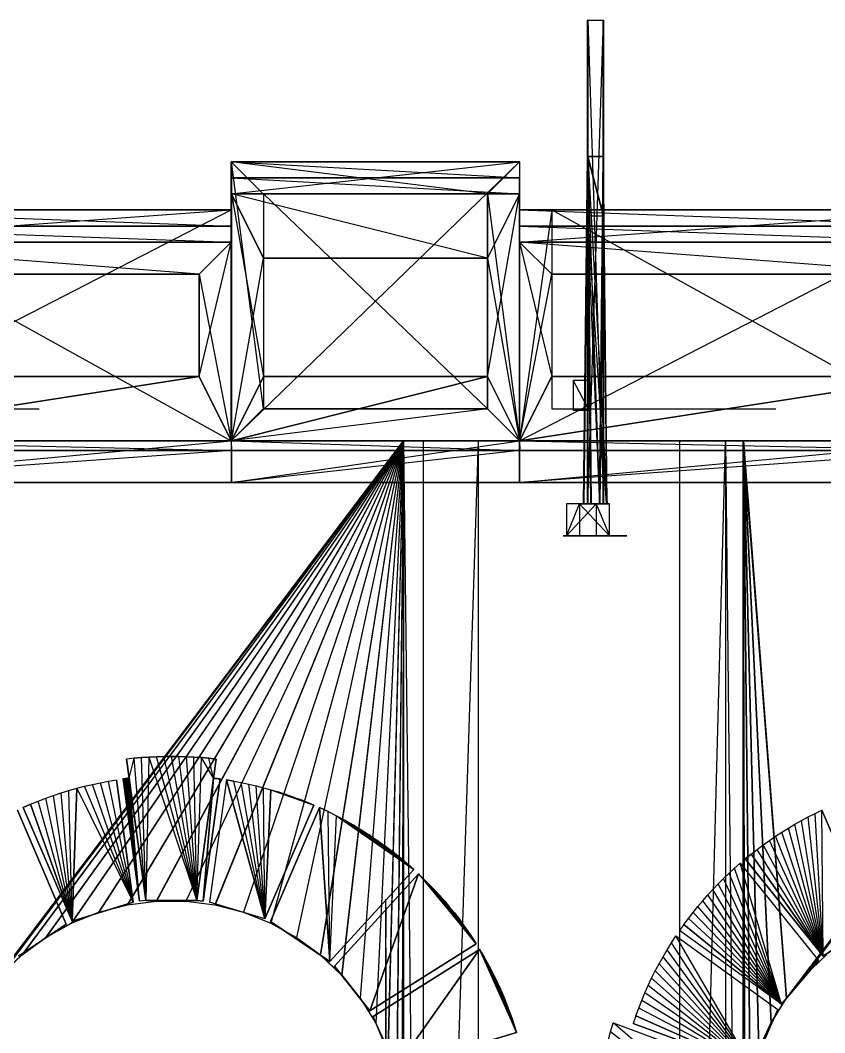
# Model space of a CAD drawing. Extents: x -41 to 47, y -35.8 to 51.3.
# Drawn here: x 15.182 to 17.692, y 44.248 to 47.407 of the extents above; entities that cross this region are included whole.
import ezdxf

# ---------------------------------------------------------------- set-up
doc = ezdxf.new("R2010")
doc.units = 0
doc.header["$MEASUREMENT"] = 0
doc.layers.add('PYDXF', color=8, linetype='CONTINUOUS')

msp = doc.modelspace()

# ---------------------------------------------------------------- linework, layer by layer
at = {"layer": 'PYDXF'}
for p, q in [((16.9522, 47.4074), (16.9511, 47.4074)), ((16.9511, 45.8985), (16.9511, 47.4074)), ((16.9511, 45.8985), (16.9522, 47.4074)), ((17.0003, 47.4074), (16.9511, 45.8985)), ((16.9511, 47.4074), (17.0003, 47.4074)), ((16.9522, 47.4074), (16.9522, 45.8985)), ((16.9522, 47.4074), (17.0014, 47.4074)), ((16.9522, 47.4074), (17.0014, 45.8985)), ((16.9522, 47.4074), (17.0003, 47.4074)), ((17.0003, 45.8985), (17.0003, 47.4074)), ((17.0003, 47.4074), (17.0014, 47.4074)), ((17.0003, 47.4074), (17.0014, 45.8985)), ((17.0014, 47.4074), (17.0014, 45.8985)), ((16.9393, 45.8985), (16.951, 46.9818)), ((16.9412, 45.8985), (16.951, 46.9818)), ((16.951, 46.9818), (17.0002, 46.9818)), ((16.951, 46.9818), (16.951, 46.7956)), ((16.951, 46.9818), (17.0002, 46.7956)), ((16.951, 46.9818), (16.9885, 45.8985)), ((16.9524, 46.9818), (16.9524, 46.7956)), ((16.9524, 46.9818), (17.0015, 46.7956)), ((17.0015, 46.9818), (16.9524, 46.9818)), ((16.9524, 46.9818), (16.9634, 45.8985)), ((16.9524, 46.9818), (17.0126, 45.8985)), ((16.9617, 45.8985), (16.9524, 46.9818)), ((16.9885, 45.8985), (17.0002, 46.9818)), ((17.0002, 46.7956), (17.0002, 46.9818)), ((17.0015, 46.9818), (17.0015, 46.7956)), ((17.0126, 45.8985), (17.0015, 46.9818)), ((16.7393, 46.9654), (15.8398, 46.9654)), ((15.8398, 46.0954), (15.8398, 46.9654)), ((15.8398, 46.0954), (16.7393, 46.9654)), ((15.8402, 46.9654), (15.8398, 46.0954)), ((15.8398, 46.9654), (15.8402, 46.9654)), ((16.7397, 46.9654), (15.8402, 46.9654)), ((15.8402, 46.8654), (15.8402, 46.9654)), ((15.8402, 46.8654), (16.7397, 46.9654)), ((15.8402, 46.9654), (15.9401, 46.1954)), ((16.6398, 46.8654), (15.8402, 46.9654)), ((15.8402, 46.9654), (16.7397, 46.9654)), ((15.8402, 46.9654), (15.8402, 46.0954)), ((15.8402, 46.9654), (15.9401, 46.8654)), ((16.7393, 46.9654), (15.8402, 46.9654)), ((15.8403, 46.9154), (15.8402, 46.9654)), ((15.8403, 46.9654), (15.8403, 46.9154)), ((15.8403, 46.9654), (16.7398, 46.9654)), ((15.8403, 46.9654), (16.7398, 46.9154)), ((16.7397, 46.9654), (16.6398, 46.8654)), ((16.7393, 46.9654), (16.7393, 46.0954)), ((16.7393, 46.9654), (16.7397, 46.9654)), ((16.7393, 46.9654), (16.7397, 46.0954)), ((16.7397, 46.9654), (16.7397, 46.8654)), ((16.7397, 46.9654), (16.7397, 46.0954)), ((16.7398, 46.9654), (16.7398, 46.9154)), ((15.8403, 46.9154), (16.7398, 46.8654)), ((15.8403, 46.9154), (16.7398, 46.9154)), ((15.8403, 46.9154), (15.8403, 46.8654)), ((16.7398, 46.9154), (15.8403, 46.9154)), ((16.7398, 46.8654), (16.7398, 46.9154)), ((15.8402, 46.8654), (16.7397, 46.8654)), ((16.7398, 46.8654), (15.8403, 46.8654)), ((15.9402, 46.6654), (15.8403, 46.8654)), ((15.8403, 46.8654), (15.8403, 46.0954)), ((15.8403, 46.8654), (15.9402, 46.2954)), ((15.8403, 46.8654), (15.9402, 46.6654)), ((16.6398, 46.6654), (15.8403, 46.8654)), ((15.8403, 46.0954), (15.8403, 46.8654)), ((16.6398, 46.8654), (15.9401, 46.8654)), ((15.9402, 46.8654), (16.6398, 46.1954)), ((15.9402, 46.8654), (16.6398, 46.8654)), ((15.9402, 46.8654), (15.9402, 46.1954)), ((16.6398, 46.1954), (16.6398, 46.8654)), ((16.6398, 46.8654), (16.6398, 46.1954)), ((16.6398, 46.8654), (16.7397, 46.0954)), ((16.6398, 46.2954), (16.7398, 46.8654)), ((16.7398, 46.8654), (16.6399, 46.6654)), ((16.7398, 46.8654), (16.7398, 46.0954)), ((16.7398, 46.0954), (16.7398, 46.8654)), ((15.8398, 46.8154), (14.4406, 46.8154)), ((14.4406, 46.0954), (15.8398, 46.8154)), ((15.8402, 46.8154), (14.441, 46.8154)), ((14.441, 46.7154), (15.8402, 46.8154)), ((15.8398, 46.8154), (14.441, 46.8154)), ((14.4411, 46.8154), (15.8403, 46.8154)), ((14.4411, 46.8154), (15.8403, 46.7654)), ((14.5409, 46.8154), (15.8402, 46.8154)), ((14.5409, 46.8154), (15.8402, 46.0954)), ((15.8398, 46.8154), (14.5409, 46.8154)), ((15.8398, 46.8154), (15.8398, 46.0954)), ((15.8398, 46.8154), (15.8402, 46.0954)), ((15.8402, 46.8154), (15.8398, 46.8154)), ((15.8402, 46.8154), (15.8402, 46.7154)), ((15.8402, 46.0954), (15.8402, 46.8154)), ((15.8403, 46.8154), (15.8403, 46.7654)), ((18.1386, 46.8154), (16.7393, 46.8154)), ((16.7393, 46.0954), (16.7393, 46.8154)), ((16.7393, 46.0954), (18.1386, 46.8154)), ((16.7393, 46.8154), (16.7397, 46.8154)), ((16.7397, 46.8154), (16.7393, 46.0954)), ((18.139, 46.8154), (16.7397, 46.8154)), ((16.7397, 46.7154), (16.7397, 46.8154)), ((16.7397, 46.7154), (18.139, 46.8154)), ((16.7398, 46.7654), (16.7397, 46.8154)), ((16.7398, 46.8154), (16.7398, 46.7654)), ((16.7398, 46.8154), (18.1391, 46.8154)), ((16.7398, 46.8154), (18.1391, 46.7654)), ((16.8397, 46.8154), (16.7397, 46.0954)), ((16.7397, 46.8154), (16.7397, 46.0954)), ((16.8397, 46.8154), (16.7397, 46.8154)), ((18.1386, 46.8154), (16.7397, 46.8154)), ((16.8397, 46.8154), (16.8397, 46.1954)), ((16.8397, 46.8154), (18.139, 46.8154)), ((16.8397, 46.8154), (18.139, 46.0954)), ((18.1386, 46.8154), (16.8397, 46.8154)), ((16.9412, 45.8985), (16.951, 46.7956)), ((17.0002, 46.7956), (16.951, 46.7956)), ((16.9904, 45.8985), (16.951, 46.7956)), ((17.0015, 46.7956), (16.9524, 46.7956)), ((17.0109, 45.8985), (16.9524, 46.7956)), ((16.9617, 45.8985), (16.9524, 46.7956)), ((16.9885, 45.8985), (17.0002, 46.7956)), ((17.0002, 46.7956), (16.9904, 45.8985)), ((17.0015, 46.7956), (17.0109, 45.8985)), ((17.0126, 45.8985), (17.0015, 46.7956)), ((14.441, 46.7654), (15.8403, 46.7154)), ((14.441, 46.7654), (15.8403, 46.7654)), ((15.8403, 46.7654), (14.4411, 46.7654)), ((15.8403, 46.7154), (15.8403, 46.7654)), ((16.7398, 46.7654), (18.139, 46.7154)), ((16.7398, 46.7654), (18.1391, 46.7654)), ((16.7398, 46.7654), (16.7398, 46.7154)), ((18.1391, 46.7654), (16.7398, 46.7654)), ((14.441, 46.7154), (15.8402, 46.7154)), ((15.8403, 46.7154), (14.441, 46.7154)), ((15.7403, 46.6154), (14.441, 46.7154)), ((15.8402, 46.7154), (15.7403, 46.6154)), ((15.7403, 46.2954), (15.8402, 46.7154)), ((15.8402, 46.7154), (15.8402, 46.0954)), ((15.8402, 46.0954), (15.8402, 46.7154)), ((18.139, 46.7154), (16.7397, 46.7154)), ((16.7398, 46.7154), (18.139, 46.7154)), ((16.8397, 46.6154), (16.7397, 46.7154)), ((16.7398, 46.7154), (16.7398, 46.0954)), ((16.7398, 46.7154), (16.8397, 46.2954)), ((16.7398, 46.7154), (16.8397, 46.6154)), ((18.0391, 46.6154), (16.7397, 46.7154)), ((16.7397, 46.0954), (16.7397, 46.7154)), ((15.8403, 46.0954), (15.9402, 46.6654)), ((15.9402, 46.6654), (15.9402, 46.2954)), ((16.6398, 46.6654), (15.9402, 46.6654)), ((15.9402, 46.6654), (16.6399, 46.6654)), ((16.6399, 46.6654), (16.6398, 46.2954)), ((16.6398, 46.2954), (16.6398, 46.6654)), ((16.6399, 46.6654), (16.7398, 46.0954)), ((15.7403, 46.6154), (14.5409, 46.6154)), ((14.5409, 46.6154), (15.7403, 46.6154)), ((15.7403, 46.6154), (15.7403, 46.2954)), ((15.7403, 46.2954), (15.7403, 46.6154)), ((15.7403, 46.6154), (15.8402, 46.0954)), ((16.7397, 46.0954), (16.8397, 46.6154)), ((16.8397, 46.6154), (16.8397, 46.2954)), ((18.0391, 46.6154), (16.8397, 46.6154)), ((16.8397, 46.6154), (18.0391, 46.6154)), ((14.441, 46.0954), (15.7403, 46.2954)), ((15.7403, 46.2954), (14.441, 46.0954)), ((15.7403, 46.2954), (14.5409, 46.2954)), ((14.5409, 46.2954), (15.7403, 46.2954)), ((15.8402, 46.0954), (15.7403, 46.2954)), ((15.7403, 46.2954), (15.8402, 46.0954)), ((15.8403, 46.0954), (16.6399, 46.2954)), ((16.6398, 46.2954), (15.8403, 46.0954)), ((15.9402, 46.2954), (15.8403, 46.0954)), ((15.8403, 46.0954), (15.9402, 46.2954)), ((15.9402, 46.2954), (16.6398, 46.2954)), ((16.6399, 46.2954), (15.9402, 46.2954)), ((16.6398, 46.2954), (16.7398, 46.0954)), ((16.7398, 46.0954), (18.0391, 46.2954)), ((18.0391, 46.2954), (16.7397, 46.0954)), ((16.8397, 46.2954), (16.7398, 46.0954)), ((16.7397, 46.0954), (16.8397, 46.2954)), ((18.0391, 46.2954), (16.8397, 46.2954)), ((16.8397, 46.2954), (18.0391, 46.2954)), ((16.9071, 46.2839), (16.9071, 46.19)), ((16.9071, 46.2839), (16.9563, 46.2839)), ((16.9563, 46.19), (16.9071, 46.2839)), ((16.9563, 46.19), (16.9563, 46.2839)), ((14.5409, 46.1954), (15.2405, 46.1954)), ((15.9401, 46.1954), (15.8402, 46.0954)), ((16.6398, 46.1954), (15.8402, 46.0954)), ((15.9401, 46.1954), (16.6398, 46.1954)), ((16.6398, 46.1954), (15.9402, 46.1954)), ((16.7397, 46.0954), (16.6398, 46.1954)), ((16.8397, 46.1954), (17.5393, 46.1954)), ((16.9563, 46.19), (16.9071, 46.19)), ((14.4406, 46.0954), (15.8398, 46.0954)), ((14.4406, 46.0954), (15.8402, 46.0954)), ((15.8402, 46.0954), (14.441, 46.0954)), ((14.441, 46.0954), (15.8402, 46.0954)), ((14.441, 45.9654), (15.8402, 46.0954)), ((14.4411, 46.0954), (15.8403, 46.0654)), ((14.9271, 46.0954), (16.3771, 46.0954)), ((14.9278, 46.0954), (16.3778, 46.0954)), ((14.9278, 46.0954), (16.3771, 46.0954)), ((16.3771, 46.0954), (15.0622, 44.3564)), ((15.0628, 44.3564), (16.3778, 46.0954)), ((16.3771, 46.0954), (15.1202, 44.4276)), ((16.3778, 46.0954), (15.1208, 44.4276)), ((16.3771, 46.0954), (15.1867, 44.4909)), ((16.3778, 46.0954), (15.1874, 44.4909)), ((16.3771, 46.0954), (15.2607, 44.5452)), ((16.3778, 46.0954), (15.2614, 44.5452)), ((16.3771, 46.0954), (15.341, 44.5898)), ((16.3778, 46.0954), (15.3416, 44.5898)), ((16.3771, 46.0954), (15.4262, 44.6239)), ((16.3778, 46.0954), (15.4269, 44.6239)), ((16.3771, 46.0954), (15.5151, 44.6469)), ((16.3778, 46.0954), (15.5158, 44.6469)), ((16.3771, 46.0954), (15.6062, 44.6585)), ((16.3778, 46.0954), (15.6068, 44.6585)), ((16.3771, 46.0954), (15.698, 44.6585)), ((16.3778, 46.0954), (15.6987, 44.6585)), ((16.3771, 46.0954), (15.7891, 44.6469)), ((16.3778, 46.0954), (15.7897, 44.6469)), ((15.8398, 46.0954), (16.7393, 46.0954)), ((15.8398, 46.0954), (15.8402, 46.0954)), ((15.8398, 46.0954), (16.7397, 46.0954)), ((15.8402, 46.0954), (15.8398, 46.0954)), ((16.7397, 46.0954), (15.8402, 46.0954)), ((15.8402, 46.0954), (15.8403, 46.0654)), ((15.8402, 46.0954), (15.8402, 45.9654)), ((15.8403, 46.0654), (15.8403, 46.0954)), ((16.7399, 46.0954), (15.8403, 46.0954)), ((15.8403, 46.0954), (16.7398, 46.0954)), ((15.8403, 46.0954), (16.7399, 46.0654)), ((15.8403, 45.9654), (16.7398, 46.0954)), ((15.8403, 45.9654), (15.8403, 46.0954)), ((16.3771, 46.0954), (15.878, 44.6239)), ((16.3778, 46.0954), (15.8786, 44.6239)), ((16.3771, 46.0954), (15.9632, 44.5898)), ((16.3778, 46.0954), (15.9639, 44.5898)), ((16.3771, 46.0954), (16.0435, 44.5452)), ((16.3778, 46.0954), (16.0441, 44.5452)), ((16.3771, 46.0954), (16.1175, 44.4909)), ((16.3778, 46.0954), (16.1181, 44.4909)), ((16.3771, 46.0954), (16.184, 44.4276)), ((16.3778, 46.0954), (16.1847, 44.4276)), ((16.3771, 46.0954), (16.242, 44.3564)), ((16.3778, 46.0954), (16.2427, 44.3564)), ((16.3771, 46.0954), (16.2906, 44.2785)), ((16.3778, 46.0954), (16.2912, 44.2785)), ((16.3771, 46.0954), (16.3289, 44.1951)), ((16.3778, 46.0954), (16.3295, 44.1951)), ((16.3771, 46.0954), (16.3563, 44.1074)), ((16.3778, 46.0954), (16.357, 44.1074)), ((16.3771, 46.0954), (16.3725, 44.0171)), ((16.3778, 46.0954), (16.3731, 44.0171)), ((16.3771, 46.0954), (16.3771, 43.9254)), ((16.3771, 46.0954), (16.3778, 46.0954)), ((16.3771, 46.0954), (16.3778, 43.9254)), ((17.4378, 46.0954), (16.3778, 46.0954)), ((16.3778, 46.0954), (16.3778, 43.9254)), ((16.3778, 46.0954), (16.3778, 40.7954)), ((16.3778, 46.0954), (16.4388, 46.0954)), ((16.3778, 40.7954), (16.3778, 46.0954)), ((16.3778, 46.0954), (16.4388, 40.7954)), ((16.4388, 46.0954), (16.4388, 40.7954)), ((16.6102, 46.0954), (16.4388, 40.7954)), ((16.6102, 46.0954), (16.4388, 46.0954)), ((17.4378, 46.0954), (16.4388, 46.0954)), ((16.6102, 46.0954), (17.24, 46.0954)), ((16.6102, 46.0954), (16.6102, 40.7954)), ((17.4378, 46.0954), (16.6102, 46.0954)), ((16.7393, 46.0954), (18.1386, 46.0954)), ((16.7397, 46.0954), (16.7393, 46.0954)), ((16.7393, 46.0954), (16.7397, 46.0954)), ((16.7393, 46.0954), (18.139, 46.0954)), ((16.7398, 46.0954), (16.7399, 46.0654)), ((16.7398, 46.0954), (16.7398, 45.9654)), ((18.139, 46.0954), (16.7397, 46.0954)), ((16.7398, 46.0654), (16.7398, 46.0954)), ((16.7398, 46.0954), (18.139, 46.0954)), ((16.7398, 46.0954), (18.1391, 46.0654)), ((16.7398, 45.9654), (18.139, 46.0954)), ((16.7398, 45.9654), (16.7398, 46.0954)), ((16.7399, 46.0654), (16.7399, 46.0954)), ((17.24, 40.7954), (17.24, 46.0954)), ((17.3825, 46.0954), (17.24, 46.0954)), ((17.4378, 46.0954), (17.24, 46.0954)), ((17.24, 40.7954), (17.3825, 46.0954)), ((17.3825, 46.0954), (17.4378, 46.0954)), ((17.4378, 46.0954), (17.3825, 46.0954)), ((17.3825, 46.0954), (17.4378, 40.7954)), ((17.3825, 46.0954), (17.3825, 40.7954)), ((17.4371, 43.9254), (17.4371, 46.0954)), ((17.4371, 46.0954), (18.8871, 46.0954)), ((17.4371, 46.0954), (17.4417, 44.0171)), ((17.4371, 46.0954), (17.4378, 46.0954)), ((17.4378, 46.0954), (17.4371, 43.9254)), ((17.4371, 46.0954), (17.5236, 44.2785)), ((17.4371, 46.0954), (17.4579, 44.1074)), ((17.4371, 46.0954), (17.4853, 44.1951)), ((17.5722, 44.3564), (17.4371, 46.0954)), ((17.4378, 46.0954), (17.4378, 43.9254)), ((17.4424, 44.0171), (17.4378, 46.0954)), ((17.4378, 46.0954), (17.486, 44.1951)), ((17.4378, 46.0954), (17.4585, 44.1074)), ((17.4378, 46.0954), (17.5728, 44.3564)), ((17.4378, 46.0954), (17.5243, 44.2785)), ((17.4378, 46.0954), (18.8878, 46.0954)), ((17.4378, 46.0954), (17.4378, 40.7954)), ((17.4378, 40.7954), (17.4378, 46.0954)), ((17.4378, 46.0954), (18.8871, 46.0954)), ((18.8871, 46.0954), (17.5722, 44.3564)), ((17.5728, 44.3564), (18.8878, 46.0954)), ((18.8871, 46.0954), (17.6302, 44.4276)), ((18.8878, 46.0954), (17.6308, 44.4276)), ((14.441, 46.0654), (15.8403, 46.0654)), ((15.8403, 46.0654), (14.441, 45.9654)), ((15.8403, 46.0654), (14.4411, 46.0654)), ((15.8403, 45.9654), (15.8403, 46.0654)), ((15.8403, 46.0654), (16.7398, 46.0654)), ((16.7398, 46.0654), (15.8403, 45.9654)), ((15.8403, 46.0654), (15.8403, 45.9654)), ((16.7399, 46.0654), (15.8403, 46.0654)), ((16.7398, 45.9654), (16.7398, 46.0654)), ((16.7398, 46.0654), (18.139, 46.0654)), ((18.139, 46.0654), (16.7398, 45.9654)), ((16.7398, 46.0654), (16.7398, 45.9654)), ((18.1391, 46.0654), (16.7398, 46.0654)), ((15.8402, 45.9654), (14.441, 45.9654)), ((14.441, 45.9654), (15.8403, 45.9654)), ((16.7398, 45.9654), (15.8403, 45.9654)), ((15.8403, 45.9654), (16.7398, 45.9654)), ((18.139, 45.9654), (16.7398, 45.9654)), ((16.7398, 45.9654), (18.139, 45.9654)), ((16.927, 45.8985), (16.8855, 45.8985)), ((16.9789, 45.8985), (16.8855, 45.7985)), ((16.8855, 45.8985), (16.8855, 45.7985)), ((16.9789, 45.8985), (16.8855, 45.8985)), ((16.8855, 45.7985), (16.927, 45.8985)), ((17.0205, 45.8985), (16.927, 45.8985)), ((16.927, 45.8985), (16.9789, 45.8985)), ((16.927, 45.8985), (17.0205, 45.7985)), ((16.927, 45.8985), (16.927, 45.7985)), ((16.9412, 45.8985), (16.9393, 45.8985)), ((16.9393, 45.8985), (16.9885, 45.8985)), ((16.9885, 45.8985), (16.9412, 45.8985)), ((16.9412, 45.8985), (16.9904, 45.8985)), ((16.9511, 45.8985), (16.9522, 45.8985)), ((16.9511, 45.8985), (17.0003, 45.8985)), ((16.9511, 45.8985), (17.0014, 45.8985)), ((17.0014, 45.8985), (16.9522, 45.8985)), ((16.9617, 45.8985), (17.0109, 45.8985)), ((16.9617, 45.8985), (16.9634, 45.8985)), ((17.0126, 45.8985), (16.9617, 45.8985)), ((16.9634, 45.8985), (17.0126, 45.8985)), ((16.9789, 45.8985), (16.9789, 45.7985)), ((16.9789, 45.8985), (17.0205, 45.8985)), ((16.9789, 45.8985), (17.0205, 45.7985)), ((16.9885, 45.8985), (16.9904, 45.8985)), ((17.0014, 45.8985), (17.0003, 45.8985)), ((17.0109, 45.8985), (17.0126, 45.8985)), ((17.0205, 45.7985), (17.0205, 45.8985)), ((16.8754, 45.7985), (16.8769, 45.7985)), ((16.8754, 45.7985), (17.0721, 45.7985)), ((16.8769, 45.7985), (17.0737, 45.7985)), ((17.0721, 45.7985), (16.8769, 45.7985)), ((16.8855, 45.7985), (16.9789, 45.7985)), ((16.8855, 45.7985), (16.927, 45.7985)), ((17.0205, 45.7985), (16.927, 45.7985)), ((16.9789, 45.7985), (16.927, 45.7985)), ((17.0205, 45.7985), (16.9789, 45.7985)), ((17.0737, 45.7985), (17.0721, 45.7985)), ((15.5133, 45.1022), (15.5134, 45.102)), ((15.5133, 45.102), (15.5214, 45.0426)), ((15.5366, 45.1045), (15.5134, 45.102)), ((15.5214, 45.0426), (15.5134, 45.102)), ((15.5214, 45.0426), (15.5366, 45.1045)), ((15.5366, 45.1045), (15.5599, 45.1066)), ((15.5599, 45.1066), (15.5366, 45.1045)), ((15.5732, 44.661), (15.5366, 45.1045)), ((15.5599, 45.1066), (15.5832, 45.1082)), ((15.5832, 45.1082), (15.5599, 45.1066)), ((15.5732, 44.661), (15.5599, 45.1066)), ((15.5832, 45.1082), (15.5732, 44.661)), ((15.5832, 45.1082), (15.6066, 45.1093)), ((15.6065, 45.1093), (15.5832, 45.1082)), ((15.5832, 45.1082), (15.7331, 44.661)), ((15.6299, 45.11), (15.6065, 45.1093)), ((15.6066, 45.1093), (15.63, 45.11)), ((15.7331, 44.661), (15.6066, 45.1093)), ((15.6533, 45.1102), (15.6299, 45.11)), ((15.63, 45.11), (15.6533, 45.1102)), ((15.7331, 44.661), (15.63, 45.11)), ((15.6767, 45.11), (15.6533, 45.1102)), ((15.6533, 45.1102), (15.6767, 45.11)), ((15.7331, 44.661), (15.6533, 45.1102)), ((15.7, 45.1093), (15.6767, 45.11)), ((15.6767, 45.11), (15.7001, 45.1093)), ((15.7331, 44.661), (15.6767, 45.11)), ((15.7234, 45.1081), (15.7, 45.1093)), ((15.7001, 45.1093), (15.7234, 45.1081)), ((15.7331, 44.661), (15.7001, 45.1093)), ((15.7234, 45.1081), (15.7467, 45.1065)), ((15.7467, 45.1065), (15.7234, 45.1081)), ((15.7331, 44.661), (15.7234, 45.1081)), ((15.7331, 44.661), (15.7467, 45.1065)), ((15.77, 45.1044), (15.7467, 45.1065)), ((15.7467, 45.1065), (15.77, 45.1044)), ((15.7851, 45.0424), (15.7467, 45.1065)), ((15.77, 45.1044), (15.7933, 45.1019)), ((15.7932, 45.1019), (15.77, 45.1044)), ((15.7851, 45.0424), (15.77, 45.1044)), ((15.7932, 45.1019), (15.7851, 45.0424)), ((15.7851, 45.0424), (15.7933, 45.1019)), ((15.7933, 45.1021), (15.7933, 45.1019)), ((15.3824, 45.0173), (15.4071, 45.0231)), ((15.5335, 44.6555), (15.407, 45.0231)), ((15.4071, 45.0231), (15.4319, 45.0283)), ((15.4318, 45.0283), (15.4568, 45.033)), ((15.5335, 44.6555), (15.4318, 45.0283)), ((15.4568, 45.033), (15.4818, 45.0372)), ((15.5335, 44.6555), (15.4568, 45.033)), ((15.4818, 45.0374), (15.4818, 45.0372)), ((15.5335, 44.6555), (15.4818, 45.0372)), ((15.4818, 45.0372), (15.5336, 44.6555)), ((15.5032, 45.0403), (15.5016, 45.04)), ((15.5016, 45.04), (15.5533, 44.6586)), ((15.5049, 45.0405), (15.5032, 45.0403)), ((15.5032, 45.0403), (15.5049, 45.0405)), ((15.5533, 44.6586), (15.5032, 45.0403)), ((15.5065, 45.0407), (15.5049, 45.0405)), ((15.5049, 45.0405), (15.5065, 45.0407)), ((15.5533, 44.6586), (15.5049, 45.0405)), ((15.5082, 45.0409), (15.5065, 45.0407)), ((15.5065, 45.0407), (15.5082, 45.0409)), ((15.5533, 44.6586), (15.5065, 45.0407)), ((15.5098, 45.0411), (15.5082, 45.0409)), ((15.5082, 45.0409), (15.5099, 45.0411)), ((15.5533, 44.6586), (15.5082, 45.0409)), ((15.5115, 45.0413), (15.5098, 45.0411)), ((15.5099, 45.0411), (15.5115, 45.0413)), ((15.5533, 44.6586), (15.5099, 45.0411)), ((15.5115, 45.0413), (15.5132, 45.0415)), ((15.5131, 45.0415), (15.5115, 45.0413)), ((15.5533, 44.6586), (15.5115, 45.0413)), ((15.5148, 45.0418), (15.5131, 45.0415)), ((15.5132, 45.0415), (15.5148, 45.0418)), ((15.5533, 44.6586), (15.5132, 45.0415)), ((15.5148, 45.0418), (15.5165, 45.042)), ((15.5164, 45.042), (15.5148, 45.0418)), ((15.5533, 44.6586), (15.5148, 45.0418)), ((15.5181, 45.0422), (15.5164, 45.042)), ((15.5165, 45.042), (15.5181, 45.0422)), ((15.5533, 44.6586), (15.5165, 45.042)), ((15.5198, 45.0424), (15.5181, 45.0422)), ((15.5181, 45.0422), (15.5198, 45.0424)), ((15.5533, 44.6586), (15.5181, 45.0422)), ((15.5214, 45.0426), (15.5198, 45.0424)), ((15.5198, 45.0424), (15.5214, 45.0426)), ((15.5533, 44.6586), (15.5198, 45.0424)), ((15.5214, 45.0426), (15.5732, 44.661)), ((15.5732, 44.661), (15.5214, 45.0426)), ((15.5533, 44.6586), (15.5214, 45.0426)), ((15.7851, 45.0424), (15.733, 44.661)), ((15.7331, 44.661), (15.7851, 45.0424)), ((15.7851, 45.0424), (15.7529, 44.6585)), ((15.7529, 44.6585), (15.7851, 45.0424)), ((15.7529, 44.6585), (15.805, 45.0399)), ((15.805, 45.0399), (15.7529, 44.6585)), ((15.8247, 45.037), (15.7726, 44.6554)), ((15.7851, 45.0424), (15.7868, 45.0422)), ((15.7851, 45.0424), (15.805, 45.0399)), ((15.7868, 45.0422), (15.7884, 45.042)), ((15.805, 45.0399), (15.7868, 45.0422)), ((15.7884, 45.042), (15.7901, 45.0418)), ((15.805, 45.0399), (15.7884, 45.042)), ((15.7901, 45.0418), (15.7917, 45.0416)), ((15.805, 45.0399), (15.7901, 45.0418)), ((15.805, 45.0399), (15.7917, 45.0416)), ((15.7918, 45.0416), (15.7934, 45.0414)), ((15.7934, 45.0414), (15.795, 45.0412)), ((15.805, 45.0399), (15.7934, 45.0414)), ((15.805, 45.0399), (15.795, 45.0412)), ((15.795, 45.0412), (15.7967, 45.041)), ((15.805, 45.0399), (15.7967, 45.041)), ((15.7967, 45.041), (15.7984, 45.0408)), ((15.805, 45.0399), (15.7983, 45.0408)), ((15.7984, 45.0408), (15.8, 45.0406)), ((15.805, 45.0399), (15.8, 45.0406)), ((15.8, 45.0406), (15.8016, 45.0404)), ((15.8016, 45.0404), (15.8033, 45.0401)), ((15.805, 45.0399), (15.8016, 45.0404)), ((15.805, 45.0399), (15.8033, 45.0401)), ((15.8033, 45.0401), (15.805, 45.0399)), ((15.8247, 45.037), (15.9447, 44.604)), ((15.8247, 45.037), (15.8481, 45.0332)), ((15.9447, 44.604), (15.8248, 45.037)), ((15.8481, 45.0332), (15.8248, 45.037)), ((15.8481, 45.0332), (15.8714, 45.0288)), ((15.9447, 44.604), (15.8481, 45.0332)), ((15.8714, 45.0288), (15.8946, 45.0239)), ((15.9447, 44.604), (15.8714, 45.0288)), ((15.8946, 45.0239), (15.9177, 45.0186)), ((15.9447, 44.604), (15.8946, 45.0239)), ((15.2851, 44.9885), (15.3092, 44.9965)), ((15.3092, 44.9965), (15.3334, 45.004)), ((15.3432, 44.596), (15.3092, 44.9965)), ((15.3334, 45.004), (15.3578, 45.0109)), ((15.3432, 44.596), (15.3334, 45.004)), ((15.3432, 44.596), (15.3578, 45.0109)), ((15.3578, 45.0109), (15.3432, 44.596)), ((15.3578, 45.0109), (15.3824, 45.0173)), ((15.3578, 45.0109), (15.5335, 44.6555)), ((15.5335, 44.6555), (15.3824, 45.0173)), ((15.9447, 44.604), (15.9177, 45.0186)), ((15.9177, 45.0186), (15.9406, 45.0128)), ((15.9447, 44.604), (15.9406, 45.0128)), ((15.9407, 45.0128), (15.9635, 45.0065)), ((15.9447, 44.604), (15.9635, 45.0065)), ((15.9635, 45.0065), (15.9447, 44.604)), ((15.9635, 45.0065), (15.9862, 44.9997)), ((15.9635, 45.0065), (16.0973, 44.9587)), ((15.9862, 44.9997), (16.0087, 44.9924)), ((16.0973, 44.9587), (15.9862, 44.9997)), ((16.0973, 44.9587), (16.0087, 44.9924)), ((16.0087, 44.9924), (16.0311, 44.9847)), ((15.2141, 44.9612), (15.1909, 44.951)), ((15.1909, 44.951), (15.2141, 44.9612)), ((15.2141, 44.9612), (15.2376, 44.9708)), ((15.2141, 44.9612), (15.3432, 44.596)), ((15.3432, 44.596), (15.2141, 44.9612)), ((15.2376, 44.9708), (15.2613, 44.9799)), ((15.3432, 44.596), (15.2376, 44.9708)), ((15.2613, 44.9799), (15.2851, 44.9885)), ((15.3432, 44.596), (15.2613, 44.9799)), ((15.3432, 44.596), (15.2851, 44.9885)), ((15.9447, 44.604), (16.0973, 44.9587)), ((16.0973, 44.9587), (15.9447, 44.604)), ((16.0311, 44.9847), (16.0534, 44.9765)), ((16.0973, 44.9587), (16.0311, 44.9847)), ((16.0534, 44.9765), (16.0754, 44.9678)), ((16.0973, 44.9587), (16.0534, 44.9765)), ((16.0754, 44.9678), (16.0973, 44.9587)), ((16.0973, 44.9587), (16.0754, 44.9678)), ((15.3253, 44.5872), (15.1727, 44.9427)), ((15.1728, 44.9427), (15.3253, 44.5872)), ((15.1908, 44.9512), (15.1909, 44.951)), ((15.3432, 44.596), (15.1909, 44.951)), ((15.1909, 44.951), (15.3432, 44.596)), ((16.1156, 44.9506), (15.9629, 44.5957)), ((15.9629, 44.5957), (16.1156, 44.9506)), ((16.1157, 44.9508), (16.1156, 44.9506)), ((16.1156, 44.9506), (16.1479, 44.47)), ((16.1156, 44.9506), (16.1422, 44.9382)), ((16.148, 44.47), (16.1156, 44.9506)), ((16.1423, 44.9382), (16.1156, 44.9506)), ((16.1422, 44.9382), (16.1686, 44.925)), ((16.1479, 44.47), (16.1422, 44.9382)), ((17.6403, 44.9215), (17.6614, 44.9323)), ((17.6614, 44.9323), (17.6827, 44.9427)), ((17.6866, 44.4872), (17.6614, 44.9323)), ((17.6824, 44.9433), (17.6827, 44.9427)), ((17.6827, 44.9427), (17.8352, 44.5872)), ((17.6866, 44.4872), (17.6827, 44.9427)), ((17.8352, 44.5872), (17.6827, 44.9427)), ((16.1479, 44.47), (16.1686, 44.925)), ((16.1686, 44.925), (16.4095, 44.7577)), ((16.1686, 44.925), (16.1945, 44.9112)), ((16.1945, 44.9112), (16.2201, 44.8967)), ((16.4095, 44.7577), (16.1945, 44.9112)), ((16.4095, 44.7577), (16.2201, 44.8967)), ((16.2201, 44.8967), (16.2453, 44.8815)), ((17.5784, 44.8866), (17.5988, 44.8987)), ((17.5988, 44.8987), (17.6194, 44.9103)), ((17.6866, 44.4872), (17.5988, 44.8987)), ((17.6194, 44.9103), (17.6403, 44.9215)), ((17.6866, 44.4872), (17.6194, 44.9103)), ((17.6866, 44.4872), (17.6403, 44.9215)), ((16.2453, 44.8815), (16.2701, 44.8657)), ((16.4095, 44.7577), (16.2453, 44.8815)), ((16.2701, 44.8657), (16.2945, 44.8492)), ((16.4095, 44.7577), (16.2701, 44.8657)), ((17.5385, 44.8611), (17.5583, 44.874)), ((17.5583, 44.874), (17.5784, 44.8866)), ((17.6866, 44.4872), (17.5583, 44.874)), ((17.6866, 44.4872), (17.5784, 44.8866)), ((16.2945, 44.8492), (16.3184, 44.8322)), ((16.4095, 44.7577), (16.2945, 44.8492)), ((16.4095, 44.7577), (16.3184, 44.8322)), ((16.3185, 44.8322), (16.3419, 44.8144)), ((17.4806, 44.8198), (17.4996, 44.834)), ((17.4996, 44.834), (17.5189, 44.8478)), ((17.6866, 44.4872), (17.4996, 44.834)), ((17.5189, 44.8478), (17.5385, 44.8611)), ((17.6866, 44.4872), (17.5189, 44.8478)), ((17.6866, 44.4872), (17.5385, 44.8611)), ((16.4095, 44.7577), (16.3419, 44.8144)), ((16.3419, 44.8144), (16.3649, 44.7961)), ((17.4619, 44.8053), (17.4436, 44.7903)), ((17.4436, 44.7903), (17.4619, 44.8053)), ((17.4619, 44.8053), (17.4806, 44.8198)), ((17.4619, 44.8053), (17.6866, 44.4872)), ((17.6866, 44.4872), (17.4619, 44.8053)), ((17.6866, 44.4872), (17.4806, 44.8198)), ((16.4095, 44.7577), (16.3649, 44.7961)), ((16.365, 44.7961), (16.3875, 44.7772)), ((16.3875, 44.7772), (16.4095, 44.7577)), ((16.4095, 44.7577), (16.3875, 44.7772)), ((17.4105, 44.7617), (17.4283, 44.7774)), ((17.4278, 44.7779), (17.4283, 44.7774)), ((17.5563, 44.3377), (17.4283, 44.7774)), ((17.4283, 44.7774), (17.6717, 44.4738)), ((17.4434, 44.7904), (17.4435, 44.7903)), ((17.6866, 44.4872), (17.4436, 44.7903)), ((17.4436, 44.7903), (17.6866, 44.4872)), ((16.1479, 44.47), (16.4095, 44.7577)), ((16.4095, 44.7577), (16.148, 44.47)), ((16.4242, 44.7441), (16.1624, 44.4561)), ((16.4242, 44.7441), (16.2728, 44.3162)), ((16.2728, 44.3162), (16.4242, 44.7441)), ((16.4243, 44.7442), (16.4242, 44.7441)), ((16.4242, 44.7441), (16.6044, 44.5252)), ((16.4242, 44.7441), (16.4412, 44.7277)), ((16.4413, 44.7277), (16.4242, 44.7441)), ((17.376, 44.7293), (17.3931, 44.7457)), ((17.393, 44.7457), (17.4105, 44.7617)), ((17.5563, 44.3377), (17.393, 44.7457)), ((17.5563, 44.3377), (17.4105, 44.7617)), ((16.4412, 44.7277), (16.458, 44.7109)), ((16.6044, 44.5252), (16.4412, 44.7277)), ((16.458, 44.7109), (16.4743, 44.6938)), ((16.6044, 44.5252), (16.458, 44.7109)), ((17.3428, 44.6955), (17.3592, 44.7126)), ((17.3592, 44.7126), (17.376, 44.7293)), ((17.5563, 44.3377), (17.3592, 44.7126)), ((17.5563, 44.3377), (17.3759, 44.7293)), ((16.4743, 44.6938), (16.4903, 44.6763)), ((16.6044, 44.5252), (16.4743, 44.6938)), ((16.6044, 44.5252), (16.4903, 44.6763)), ((16.4903, 44.6763), (16.506, 44.6585)), ((17.3111, 44.6602), (17.3267, 44.678)), ((17.5563, 44.3377), (17.3267, 44.678)), ((17.3268, 44.678), (17.3428, 44.6955)), ((17.5563, 44.3377), (17.3428, 44.6955)), ((15.3432, 44.596), (15.5335, 44.6555)), ((15.5336, 44.6555), (15.3432, 44.596)), ((15.4262, 44.6239), (15.5151, 44.6469)), ((15.4262, 44.6239), (15.5158, 44.6469)), ((15.4269, 44.6239), (15.5158, 44.6469)), ((15.5151, 44.6469), (15.6062, 44.6585)), ((15.5151, 44.6469), (15.6068, 44.6585)), ((15.5158, 44.6469), (15.5151, 44.6469)), ((15.5158, 44.6469), (15.6068, 44.6585)), ((15.5732, 44.661), (15.5533, 44.6586)), ((15.733, 44.661), (15.5732, 44.661)), ((15.5732, 44.661), (15.7331, 44.661)), ((15.6062, 44.6585), (15.698, 44.6585)), ((15.6062, 44.6585), (15.6987, 44.6585)), ((15.6068, 44.6585), (15.6062, 44.6585)), ((15.6068, 44.6585), (15.6987, 44.6585)), ((15.698, 44.6585), (15.7891, 44.6469)), ((15.698, 44.6585), (15.7897, 44.6469)), ((15.6987, 44.6585), (15.698, 44.6585)), ((15.6987, 44.6585), (15.7897, 44.6469)), ((15.7529, 44.6585), (15.733, 44.661)), ((15.733, 44.661), (15.7529, 44.6585)), ((15.9447, 44.604), (15.7726, 44.6554)), ((15.7891, 44.6469), (15.878, 44.6239)), ((15.7891, 44.6469), (15.8786, 44.6239)), ((15.7897, 44.6469), (15.7891, 44.6469)), ((15.7897, 44.6469), (15.8786, 44.6239)), ((16.3225, 44.6388), (16.3225, 44.6654)), ((16.6044, 44.5252), (16.506, 44.6585)), ((16.506, 44.6585), (16.5212, 44.6404)), ((17.2809, 44.6237), (17.2958, 44.6421)), ((17.2958, 44.6421), (17.3111, 44.6602)), ((17.5563, 44.3377), (17.2958, 44.6421)), ((17.5563, 44.3377), (17.3111, 44.6602)), ((15.341, 44.5898), (15.4262, 44.6239)), ((15.341, 44.5898), (15.4269, 44.6239)), ((15.3416, 44.5898), (15.4269, 44.6239)), ((15.4269, 44.6239), (15.4262, 44.6239)), ((15.878, 44.6239), (15.9632, 44.5898)), ((15.8786, 44.6239), (15.878, 44.6239)), ((15.878, 44.6239), (15.9639, 44.5898)), ((15.8786, 44.6239), (15.9639, 44.5898)), ((16.3225, 44.5354), (16.3225, 44.6388)), ((16.3225, 44.6388), (16.3225, 44.5454)), ((16.5212, 44.6404), (16.5361, 44.6219)), ((16.6044, 44.5252), (16.5212, 44.6404)), ((16.5361, 44.6219), (16.5506, 44.6031)), ((16.6044, 44.5252), (16.5361, 44.6219)), ((17.2664, 44.605), (17.2809, 44.6237)), ((17.5563, 44.3377), (17.2809, 44.6237)), ((15.1767, 44.4872), (15.3253, 44.5872)), ((15.3253, 44.5872), (15.1767, 44.4872)), ((15.2607, 44.5452), (15.341, 44.5898)), ((15.2607, 44.5452), (15.3416, 44.5898)), ((15.2614, 44.5452), (15.3416, 44.5898)), ((15.3416, 44.5898), (15.341, 44.5898)), ((16.1479, 44.47), (15.9629, 44.5957)), ((15.9629, 44.5957), (16.148, 44.47)), ((15.9632, 44.5898), (16.0435, 44.5452)), ((15.9639, 44.5898), (15.9632, 44.5898)), ((15.9632, 44.5898), (16.0441, 44.5452)), ((15.9639, 44.5898), (16.0441, 44.5452)), ((16.6044, 44.5252), (16.5505, 44.6031)), ((16.5506, 44.6031), (16.5646, 44.5841)), ((16.5646, 44.5841), (16.5783, 44.5647)), ((16.6044, 44.5252), (16.5646, 44.5841)), ((17.2523, 44.586), (17.2385, 44.5667)), ((17.2523, 44.586), (17.2664, 44.605)), ((17.2523, 44.586), (17.5563, 44.3377)), ((17.5563, 44.3377), (17.2523, 44.586)), ((17.5563, 44.3377), (17.2664, 44.605)), ((17.6866, 44.4872), (17.8352, 44.5872)), ((17.8352, 44.5872), (17.6866, 44.4872)), ((16.5783, 44.5647), (16.5916, 44.5451)), ((16.6044, 44.5252), (16.5783, 44.5647)), ((17.2135, 44.5289), (17.2273, 44.5501)), ((17.2267, 44.5505), (17.2273, 44.5501)), ((17.4658, 44.1402), (17.2273, 44.5501)), ((17.2273, 44.5501), (17.5455, 44.3208)), ((17.2384, 44.5668), (17.2386, 44.5667)), ((17.5563, 44.3377), (17.2385, 44.5667)), ((15.1867, 44.4909), (15.2607, 44.5452)), ((15.1867, 44.4909), (15.2614, 44.5452)), ((15.1874, 44.4909), (15.2614, 44.5452)), ((15.2614, 44.5452), (15.2607, 44.5452)), ((16.0435, 44.5452), (16.1175, 44.4909)), ((16.0441, 44.5452), (16.0435, 44.5452)), ((16.0435, 44.5452), (16.1181, 44.4909)), ((16.0441, 44.5452), (16.1181, 44.4909)), ((16.2728, 44.3162), (16.6044, 44.5252)), ((16.6044, 44.5252), (16.2728, 44.3162)), ((16.3225, 44.5138), (16.3225, 44.5454)), ((16.3225, 44.5086), (16.3225, 44.5354)), ((16.5916, 44.5451), (16.6044, 44.5252)), ((16.6044, 44.5252), (16.5916, 44.5451)), ((17.2001, 44.5073), (17.2135, 44.5289)), ((17.4658, 44.1402), (17.2134, 44.5289)), ((15.1202, 44.4276), (15.1867, 44.4909)), ((15.1202, 44.4276), (15.1874, 44.4909)), ((15.1208, 44.4276), (15.1874, 44.4909)), ((15.1874, 44.4909), (15.1867, 44.4909)), ((16.1175, 44.4909), (16.184, 44.4276)), ((16.1175, 44.4909), (16.1847, 44.4276)), ((16.1181, 44.4909), (16.1175, 44.4909)), ((16.1181, 44.4909), (16.1847, 44.4276)), ((16.6149, 44.5082), (16.2829, 44.2989)), ((16.283, 44.2989), (16.6149, 44.5082)), ((16.3225, 44.4706), (16.3225, 44.5138)), ((16.3225, 44.5138), (16.3225, 44.5086)), ((16.3225, 44.2537), (16.3225, 44.5086)), ((16.3225, 44.5086), (16.3225, 44.4706)), ((16.6149, 44.5082), (16.3511, 44.1352)), ((16.3512, 44.1352), (16.6149, 44.5082)), ((16.6151, 44.5083), (16.6149, 44.5082)), ((16.6149, 44.5082), (16.7301, 44.2491)), ((16.6149, 44.5082), (16.627, 44.4878)), ((16.627, 44.4878), (16.6149, 44.5082)), ((16.627, 44.4878), (16.6386, 44.4672)), ((16.7301, 44.2491), (16.627, 44.4878)), ((17.1748, 44.4633), (17.1872, 44.4855)), ((17.1872, 44.4855), (17.2001, 44.5073)), ((17.4658, 44.1402), (17.1872, 44.4855)), ((17.4658, 44.1402), (17.2001, 44.5073)), ((17.6302, 44.4276), (17.6967, 44.4909)), ((17.6302, 44.4276), (17.6974, 44.4909)), ((17.6308, 44.4276), (17.6974, 44.4909)), ((16.2728, 44.3162), (16.1624, 44.4561)), ((16.1624, 44.4561), (16.2728, 44.3162)), ((16.3225, 44.2057), (16.3225, 44.4706)), ((16.3225, 44.4706), (16.3225, 44.2125)), ((16.6386, 44.4672), (16.6498, 44.4463)), ((16.7301, 44.2491), (16.6386, 44.4672)), ((17.163, 44.4409), (17.1748, 44.4633)), ((17.4658, 44.1402), (17.1748, 44.4633)), ((17.5563, 44.3377), (17.6717, 44.4738)), ((17.6717, 44.4738), (17.5563, 44.3377)), ((16.184, 44.4276), (16.242, 44.3564)), ((16.1847, 44.4276), (16.184, 44.4276)), ((16.1847, 44.4276), (16.2427, 44.3564)), ((16.1847, 44.4276), (16.242, 44.3564)), ((16.6498, 44.4463), (16.6605, 44.4252)), ((16.7301, 44.2491), (16.6498, 44.4463)), ((16.7301, 44.2491), (16.6605, 44.4252)), ((16.6606, 44.4252), (16.6709, 44.4038)), ((17.1516, 44.4183), (17.163, 44.4409)), ((17.4658, 44.1402), (17.1629, 44.4409)), ((17.5722, 44.3564), (17.6302, 44.4276)), ((17.5728, 44.3564), (17.6308, 44.4276)), ((17.5728, 44.3564), (17.6302, 44.4276)), ((17.6302, 44.4276), (17.6308, 44.4276)), ((16.7301, 44.2491), (16.6708, 44.4038)), ((16.6708, 44.4038), (16.6807, 44.3823)), ((17.1304, 44.3722), (17.1407, 44.3953)), ((17.1407, 44.3953), (17.1516, 44.4183)), ((17.4658, 44.1402), (17.1407, 44.3953)), ((17.4658, 44.1402), (17.1516, 44.4183)), ((16.6807, 44.3823), (16.6901, 44.3605)), ((16.7301, 44.2491), (16.6807, 44.3823)), ((16.6901, 44.3605), (16.699, 44.3386)), ((16.7301, 44.2491), (16.6901, 44.3605)), ((17.1206, 44.3488), (17.1304, 44.3722)), ((17.4658, 44.1402), (17.1304, 44.3722)), ((16.242, 44.3564), (16.2906, 44.2785)), ((16.242, 44.3564), (16.2427, 44.3564)), ((16.2427, 44.3564), (16.2912, 44.2785)), ((16.2427, 44.3564), (16.2906, 44.2785)), ((16.699, 44.3386), (16.7075, 44.3165)), ((16.7301, 44.2491), (16.699, 44.3386)), ((17.1113, 44.3252), (17.1206, 44.3488)), ((17.4658, 44.1402), (17.1206, 44.3488)), ((17.5236, 44.2785), (17.5722, 44.3564)), ((17.5243, 44.2785), (17.5728, 44.3564)), ((17.5243, 44.2785), (17.5722, 44.3564)), ((17.5722, 44.3564), (17.5728, 44.3564)), ((16.3511, 44.1352), (16.2829, 44.2989)), ((16.283, 44.2989), (16.3512, 44.1352)), ((16.7075, 44.3165), (16.7155, 44.2942)), ((16.7301, 44.2491), (16.7075, 44.3165)), ((16.7155, 44.2942), (16.723, 44.2717)), ((16.7301, 44.2491), (16.7155, 44.2942)), ((17.1026, 44.3014), (17.0944, 44.2774)), ((17.1026, 44.3014), (17.1113, 44.3252)), ((17.1026, 44.3014), (17.4658, 44.1402)), ((17.4658, 44.1402), (17.1026, 44.3014)), ((17.4658, 44.1402), (17.1113, 44.3252)), ((17.4658, 44.1402), (17.5455, 44.3208)), ((17.5455, 44.3208), (17.4658, 44.1402)), ((16.2906, 44.2785), (16.3289, 44.1951)), ((16.2906, 44.2785), (16.2912, 44.2785)), ((16.2912, 44.2785), (16.3295, 44.1951)), ((16.2912, 44.2785), (16.3289, 44.1951)), ((16.723, 44.2717), (16.7301, 44.2491)), ((16.7301, 44.2491), (16.723, 44.2717)), ((17.0235, 44.2509), (17.0319, 44.2792)), ((17.4378, 43.9302), (17.0319, 44.2792)), ((17.0319, 44.2792), (17.4605, 44.1208)), ((17.0937, 44.2777), (17.0943, 44.2774)), ((17.4658, 44.1402), (17.0944, 44.2774)), ((17.0944, 44.2774), (17.4658, 44.1402)), ((17.4853, 44.1951), (17.5236, 44.2785)), ((17.486, 44.1951), (17.5243, 44.2785)), ((17.486, 44.1951), (17.5236, 44.2785)), ((17.5243, 44.2785), (17.5236, 44.2785)), ((16.3225, 44.2125), (16.3225, 44.2537)), ((16.3511, 44.1352), (16.7301, 44.2491)), ((16.7301, 44.2491), (16.3512, 44.1352)), ((17.0157, 44.2224), (17.0235, 44.2509)), ((17.4378, 43.9302), (17.0234, 44.2509))]:
    msp.add_line(p, q, dxfattribs=at)

doc.saveas('drawing.dxf')
